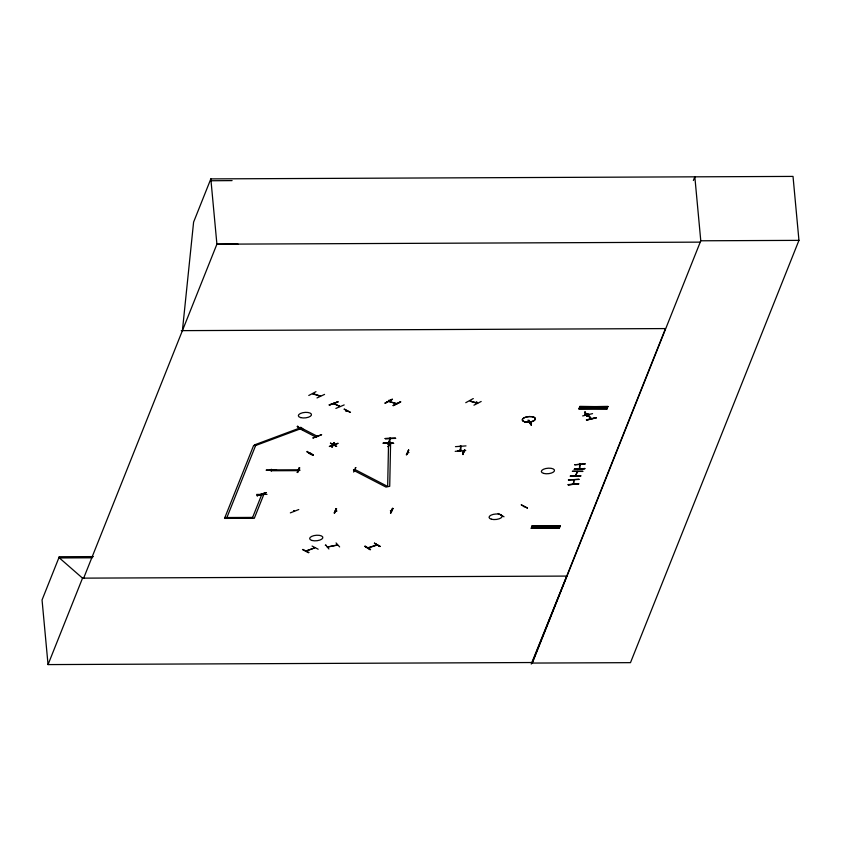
<?xml version="1.0" encoding="UTF-8"?>
<svg xmlns="http://www.w3.org/2000/svg" width="841" height="841" viewBox="0 0 841 841"><rect width="100%" height="100%" fill="white"/><g stroke="black" fill="none" stroke-linecap="round" stroke-linejoin="round"><path stroke-width="1.26" d="M390.571 444.405L389.719 486.308L385.987 487.076L353.514 470.277L355.196 469.646L387.669 486.455L388.521 444.553L390.571 444.405L390.497 443.606M321.63 434.692L312.978 437.898M321.493 434.744L313.02 438.035M455.202 451.344L465.746 450.534M455.454 446.655L466.009 445.898M460.542 446.603L460.248 450.997L460.111 449.988M460.942 446.928L460.721 450.965L460.7 449.946M568.19 484.847L578.745 483.796L568.19 484.794M568.453 479.906L578.997 479.444M573.299 484.216L573.909 479.791M574.329 469.225L584.894 468.521L574.329 469.183M573.709 484.174L573.898 479.833M579.586 463.507L579.554 464.894L580.132 464.81M579.67 464.442L579.46 468.395M579.806 468.815L579.954 463.486M531.228 528.222L559.664 527.475L531.533 527.454L559.664 527.507M532.059 526.056L560.169 526.119M532.321 525.688L560.453 525.657L532.122 526.172M579.113 408.2L607.118 408.537L578.902 408.715M579.722 406.823L607.854 406.844L579.638 406.802M579.712 406.907L607.948 406.371M606.929 409.02L607.139 408.232M607.77 406.813L579.817 406.361M582.655 415.927L592.558 413.635M388.353 443.049L390.035 438.624M388.836 443.007L388.384 442.692M307.028 451.932C320.389 457.662 308.794 454.918 307.196 451.354M307.217 451.796L313.283 454.949M504.022 516.784L498.135 513.494M262.003 494.424C262.855 493.268 260.71 494.592 262.276 494.697M577.336 471.465L575.433 475.953L575.686 475.47M182.413 330.639L193.598 222.108L210.839 178.891L793.021 176.41L798.95 240.368L630.487 662.655L532.311 663.065L532.258 662.529L665.483 328.579L181.278 330.639M312.663 393.861L320.358 396.237M313.704 393.924L312.915 393.683M313.157 393.693L320.547 396.027M388.815 401.441L396.574 403.806M476.689 402.397L476.994 403.081M470.666 400.526C468.122 401.987 476.248 401.746 477.635 403.312M383.202 443.312L393.609 443.323L383.286 443.018M383.275 443.112L393.609 443.323M256.6 494.434L266.996 494.371M570.356 476.227L580.826 475.859L570.356 476.132M570.429 475.974L580.826 475.911M560.138 526.466L531.996 526.445M560.327 526.035L532.311 525.73M306.986 550.75L305.998 550.929L314.755 547.88L306.208 551.034M314.029 548.185L314.534 547.743M257.083 495.706L266.082 492.689L257.104 495.664M257.367 495.727L266.019 492.584M329.094 404.91L337.998 401.767M329.367 404.973L338.061 401.872L329.43 405.089M346.997 410.965L346.124 411.291M308.983 552.484L302.844 549.415M297.661 426.03L297.293 426.681L303.727 429.562M303.328 429.846L297.325 426.597M587.733 413.972L591.517 418.723L590.729 418.492M365.173 546.114L370.597 549.593L364.763 546.282L370.093 549.751M308.773 395.491L315.985 391.664M385.283 403.123L392.463 399.286L385.294 403.081M465.756 402.692L473.283 398.55M325.74 545.052L328.905 548.984M531.155 424.957C526.193 415.769 527.812 421.656 531.312 424.999L529.273 420.679L531.228 424.873M529.241 420.321L528.779 420.889M297.262 472.411L299.617 467.796L297.84 472.432L297.262 472.432L299.165 467.869M332.363 446.949L334.161 442.513M334.676 513.052L336.053 508.626L336.621 508.679L334.182 513.178L336.085 508.616M408.631 449.746L406.792 454.634M93.414 556.595L59.291 556.731L42.05 599.959L48.042 664.59L532.258 662.529M48.042 664.59L82.555 578.082L83.701 578.072M226.902 517.53L255.632 445.52L301.646 428.384L300.468 427.764L254.445 444.91L255.632 445.52L253.604 445.53L224.536 518.413L254.308 518.287L263.885 494.277L261.856 494.287L252.279 518.287M271.307 470.771L271.664 469.898L299.407 469.783L299.06 470.655L271.559 470.739M388.752 443.039L390.403 439.055M395.596 438.277L385.104 438.624L395.606 438.308M693.383 180.479L694.834 176.82L700.774 240.789L532.311 663.065M531.249 664.054L566.75 576.085L82.534 578.145L59.406 557.94L59.291 556.731M266.345 470.087L276.647 470.193M271.17 469.394L271.054 470.834L271.538 469.394M276.636 470.319L266.25 470.214M299.785 470.256L298.944 470.287M333.015 445.068L334.361 444.731M353.472 469.867L354.46 470.024L353.588 469.846M336.81 511.002L335.832 510.855M353.619 472.064L355.554 467.628M388.206 444.5L389.068 444.679M390.035 442.345L390.613 442.345L388.227 446.718M390.171 442.282L388.174 446.844L390.55 442.282M406.298 454.771L408.737 450.271M406.729 454.697L408.589 450.198M408.705 452.616L407.78 452.595M391.338 510.792L390.518 510.571M390.539 512.81L392.894 508.385L391.054 512.947L390.476 512.947L392.474 508.374M462.518 452.206L463.559 452.206M463.181 454.529C461.267 453.825 467.733 444.458 462.603 454.529L465.041 450.03L464.463 450.03M582.718 471.454L572.322 471.307L582.824 471.212M310.403 453.499L310.907 453.341L310.255 453.341M317.814 436.532L301.257 428.016L299.575 428.637L315.817 437.047L317.541 436.374M523.806 506.587L524.111 506.745M327.359 547.039L337.441 544.947M327.464 547.176L328.484 546.808M337.535 545.115L336.537 545.304M460.216 450.608L460.731 450.881L460.647 449.946M573.268 483.859L573.804 483.827M396.836 403.648L396.195 403.417M334.213 403.859C333.782 402.629 333.961 405.036 334.424 402.807M333.677 403.617L339.48 406.277M334.066 403.48L339.932 406.529L339.312 406.224M261.898 494.235L262.571 494.592L261.677 494.434M575.622 475.522L577.746 471.475L577.494 471.969M530.303 422.823L531.523 422.792L530.366 422.97M577.315 471.517L577.641 471.875M294.508 511.107L293.835 510.75M300.679 428.027L301.646 427.68M585.735 414.235L584.663 414.203L585.672 414.277M367.843 547.827L376.957 544.894M377.094 545.073L368.274 547.922M316.994 397.94L324.563 394.397M384.926 403.091L392.137 399.244M400.694 401.924L393.104 405.646L400.284 401.84M393.168 405.583L400.673 401.903M476.511 403.196L477.541 403.291M481.178 401.472L473.946 405.183M346.029 411.081L346.881 410.829M408.789 452.605L407.99 452.616M336.663 511.023L335.864 511.034M460.542 446.56L460.342 445.73M573.877 480.243L573.415 480.274M335.864 408.411L344.179 404.92M312.074 546.051L318.171 549.205M329.483 446.539L338.124 443.302L329.336 446.403M344.453 409.115L350.487 412.29M298.765 509.541L290.345 512.873M330.608 443.154L336.432 446.424M521.304 504.936L527.37 508.09M501.341 515.165L501.131 515.06M380.216 546.492L374.382 543.244L380.206 546.45M300.805 427.207L301.131 428.111M584.852 414.171L585.799 414.045M586.335 414.718L588.837 414.129M586.356 419.859L596.269 417.62M596.437 417.83L586.513 420.09L596.248 417.672M319.811 395.827L320.579 396.006M477.373 403.47L470.066 400.947M325.288 545.231L325.845 545.115M337.451 545.115L327.464 547.018M339.627 546.902L336.064 542.929M530.471 422.96L531.417 422.813M586.944 416.137L584.915 411.88L586.871 416.074M301.593 427.67L301.036 428.111M389.488 401.63L396.7 403.606M457.504 450.734L459.848 450.503M585.147 463.822L574.582 464.779L585.126 463.948M584.884 468.742L574.329 469.446M568.442 480.032L579.018 479.202M568.201 484.595L578.766 483.89M294.087 511.191L294.045 510.792M591.055 418.86L587.417 415.023L587.386 414.056M211.017 180.752L232.095 180.605M237.982 244.037L216.904 244.184L83.669 578.135L82.534 578.145M700.774 240.789L798.95 240.368M699.796 242.134L216.904 244.184L210.839 178.891M385.115 438.497L395.512 438.413M224.883 517.53L252.636 517.415M59.406 557.94L92.216 557.793M388.09 444.521L389.026 444.521L388.941 443.585M333.52 444.752L334.466 444.752M355.417 467.691L355.995 467.691M299.123 467.932L299.701 467.932M270.087 469.804L272.705 469.814M298.912 470.108L299.869 470.066M271.632 470.424L271.033 470.739M392.337 508.448L392.915 508.437L390.613 512.873M390.392 510.613L391.233 510.592M579.754 406.75L607.917 406.729M578.776 408.999L606.939 408.978M531.386 527.822L559.538 527.801M531.197 528.264L559.402 527.885M388.931 444.469L389.047 443.585M344.043 409.178L350.077 412.353M374.455 543.128L379.785 546.545M580.038 464.411L580.006 463.57M585 411.932L587.386 416.137M271.622 470.329L271.548 469.488M460.9 446.582L460.868 445.688M521.357 504.842L527.423 508.006M330.418 443.175L336.673 446.329M302.487 549.593L308.584 552.768M607.16 408.179L579.029 408.169M460.248 450.913L460.164 449.988M587.912 414.024L587.996 414.96M549.499 619.312L549.551 619.838M476.91 402.145L476.952 403.102M476.752 402.156L476.836 403.091M476.5 402.292L476.584 403.228M389.225 400.348L389.267 401.294M389.068 400.358L389.152 401.294L388.984 400.337M390.213 438.119L390.287 439.097M389.856 438.119L389.93 439.097M331.88 447.034L334.308 442.587L331.911 447.023M543.707 473.42A6.623 2.754 -5.3 0 0 554.429 470.949A6.623 2.754 -5.3 0 0 545.641 468.553A6.623 2.754 -5.3 0 0 543.707 473.42M524.626 421.783A6.612 2.754 -5.3 0 0 535.328 419.312A6.612 2.754 -5.3 0 0 526.561 416.915A6.612 2.754 -5.3 0 0 524.626 421.783M524.647 421.793A6.581 2.744 -5.3 0 0 535.307 419.333A6.581 2.744 -5.3 0 0 526.571 416.947A6.581 2.744 -5.3 0 0 524.647 421.793M312.032 540.479A6.623 2.754 -5.3 0 0 322.765 538.009A6.623 2.754 -5.3 0 0 313.977 535.612A6.623 2.754 -5.3 0 0 312.032 540.479M491.407 519.212A6.581 2.744 -5.3 0 0 502.066 516.752A6.581 2.744 -5.3 0 0 493.331 514.366A6.581 2.744 -5.3 0 0 491.407 519.212M300.7 417.609A6.612 2.754 -5.3 0 0 311.412 415.139A6.612 2.754 -5.3 0 0 302.644 412.742A6.612 2.754 -5.3 0 0 300.7 417.609"/></g></svg>
